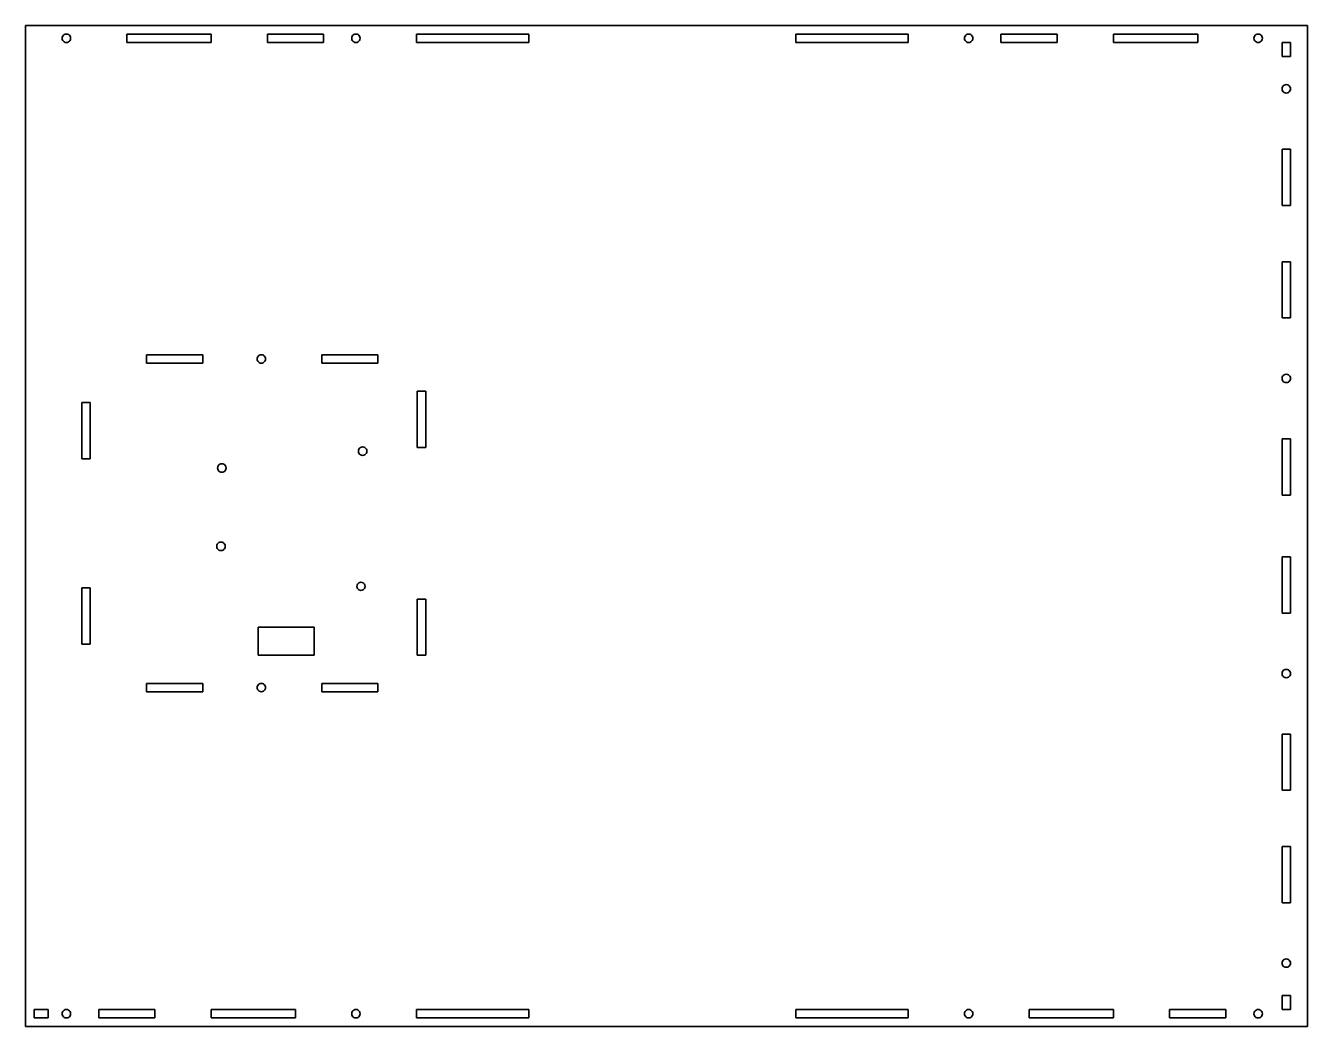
# Model space of a CAD drawing. Header units: inches. Extents: x 222 to 678, y 22 to 378.
import ezdxf

# ---------------------------------------------------------------- set-up
doc = ezdxf.new("R2010")
doc.units = ezdxf.units.IN
doc.header["$MEASUREMENT"] = 0
doc.layers.add('Laag 1', color=7, linetype='Continuous')

# ---------------------------------------------------------------- blocks, each defined once
blk = doc.blocks.new('block 3')
at = {"layer": 'Laag 1', "color": 5, "lineweight": 35, "true_color": 0x0000ff}
for points in [[(677.97, 377.85), (221.97, 377.85)], [(221.97, 377.85), (221.97, 21.85)], [(235.02, 373.74), (235.17, 374.1)], [(235.17, 374.1), (235.41, 374.41)], [(235.41, 374.41), (235.72, 374.65)], [(235.72, 374.65), (236.08, 374.8)], [(236.08, 374.8), (236.47, 374.85)], [(236.47, 374.85), (236.86, 374.8)], [(236.86, 374.8), (237.22, 374.65)], [(237.22, 374.65), (237.53, 374.41)], [(237.53, 374.41), (237.77, 374.1)], [(237.77, 374.1), (237.92, 373.74)], [(257.97, 371.85), (257.97, 374.85)], [(257.97, 374.85), (287.97, 374.85)], [(287.97, 374.85), (287.97, 371.85)], [(307.97, 371.85), (307.97, 374.85)], [(307.97, 374.85), (327.97, 374.85)], [(327.97, 374.85), (327.97, 371.85)], [(338.02, 373.74), (338.17, 374.1)], [(338.17, 374.1), (338.41, 374.41)], [(338.41, 374.41), (338.72, 374.65)], [(338.72, 374.65), (339.08, 374.8)], [(339.08, 374.8), (339.47, 374.85)], [(339.47, 374.85), (339.86, 374.8)], [(339.86, 374.8), (340.22, 374.65)], [(340.22, 374.65), (340.53, 374.41)], [(340.53, 374.41), (340.77, 374.1)], [(340.77, 374.1), (340.92, 373.74)], [(360.97, 371.85), (360.97, 374.85)], [(360.97, 374.85), (400.97, 374.85)], [(400.97, 374.85), (400.97, 371.85)], [(495.97, 374.85), (535.97, 374.85)], [(495.97, 371.85), (495.97, 374.85)], [(535.97, 374.85), (535.97, 371.85)], [(556.02, 373.74), (556.17, 374.1)], [(556.17, 374.1), (556.41, 374.41)], [(556.41, 374.41), (556.72, 374.65)], [(556.72, 374.65), (557.08, 374.8)], [(557.08, 374.8), (557.47, 374.85)], [(557.47, 374.85), (557.86, 374.8)], [(557.86, 374.8), (558.22, 374.65)], [(558.22, 374.65), (558.53, 374.41)], [(558.53, 374.41), (558.77, 374.1)], [(558.77, 374.1), (558.92, 373.74)], [(568.97, 371.85), (568.97, 374.85)], [(568.97, 374.85), (588.97, 374.85)], [(588.97, 374.85), (588.97, 371.85)], [(608.97, 371.85), (608.97, 374.85)], [(608.97, 374.85), (638.97, 374.85)], [(638.97, 374.85), (638.97, 371.85)], [(659.02, 373.74), (659.17, 374.1)], [(659.17, 374.1), (659.41, 374.41)], [(659.41, 374.41), (659.72, 374.65)], [(659.72, 374.65), (660.08, 374.8)], [(660.08, 374.8), (660.47, 374.85)], [(660.47, 374.85), (660.86, 374.8)], [(660.86, 374.8), (661.22, 374.65)], [(661.22, 374.65), (661.53, 374.41)], [(661.53, 374.41), (661.77, 374.1)], [(661.77, 374.1), (661.92, 373.74)], [(677.97, 21.85), (677.97, 377.85)], [(234.97, 373.35), (235.02, 373.74)], [(235.02, 372.96), (234.97, 373.35)], [(235.17, 372.6), (235.02, 372.96)], [(235.41, 372.29), (235.17, 372.6)], [(235.72, 372.05), (235.41, 372.29)], [(236.08, 371.9), (235.72, 372.05)], [(236.47, 371.85), (236.08, 371.9)], [(236.86, 371.9), (236.47, 371.85)], [(237.22, 372.05), (236.86, 371.9)], [(237.53, 372.29), (237.22, 372.05)], [(237.77, 372.6), (237.53, 372.29)], [(237.92, 372.96), (237.77, 372.6)], [(237.92, 373.74), (237.97, 373.35)], [(237.97, 373.35), (237.92, 372.96)], [(287.97, 371.85), (257.97, 371.85)], [(327.97, 371.85), (307.97, 371.85)], [(337.97, 373.35), (338.02, 373.74)], [(338.02, 372.96), (337.97, 373.35)], [(338.17, 372.6), (338.02, 372.96)], [(338.41, 372.29), (338.17, 372.6)], [(338.72, 372.05), (338.41, 372.29)], [(339.08, 371.9), (338.72, 372.05)], [(339.47, 371.85), (339.08, 371.9)], [(339.86, 371.9), (339.47, 371.85)], [(340.22, 372.05), (339.86, 371.9)], [(340.53, 372.29), (340.22, 372.05)], [(340.77, 372.6), (340.53, 372.29)], [(340.92, 372.96), (340.77, 372.6)], [(340.92, 373.74), (340.97, 373.35)], [(340.97, 373.35), (340.92, 372.96)], [(400.97, 371.85), (360.97, 371.85)], [(535.97, 371.85), (495.97, 371.85)], [(555.97, 373.35), (556.02, 373.74)], [(556.02, 372.96), (555.97, 373.35)], [(556.17, 372.6), (556.02, 372.96)], [(556.41, 372.29), (556.17, 372.6)], [(556.72, 372.05), (556.41, 372.29)], [(557.08, 371.9), (556.72, 372.05)], [(557.47, 371.85), (557.08, 371.9)], [(557.86, 371.9), (557.47, 371.85)], [(558.22, 372.05), (557.86, 371.9)], [(558.53, 372.29), (558.22, 372.05)], [(558.77, 372.6), (558.53, 372.29)], [(558.92, 372.96), (558.77, 372.6)], [(558.92, 373.74), (558.97, 373.35)], [(558.97, 373.35), (558.92, 372.96)], [(588.97, 371.85), (568.97, 371.85)], [(638.97, 371.85), (608.97, 371.85)], [(658.97, 373.35), (659.02, 373.74)], [(659.02, 372.96), (658.97, 373.35)], [(659.17, 372.6), (659.02, 372.96)], [(659.41, 372.29), (659.17, 372.6)], [(659.72, 372.05), (659.41, 372.29)], [(660.08, 371.9), (659.72, 372.05)], [(660.47, 371.85), (660.08, 371.9)], [(660.86, 371.9), (660.47, 371.85)], [(661.22, 372.05), (660.86, 371.9)], [(661.53, 372.29), (661.22, 372.05)], [(661.77, 372.6), (661.53, 372.29)], [(661.92, 372.96), (661.77, 372.6)], [(661.92, 373.74), (661.97, 373.35)], [(661.97, 373.35), (661.92, 372.96)], [(668.97, 366.85), (668.97, 371.85)], [(668.97, 371.85), (671.97, 371.85)], [(671.97, 371.85), (671.97, 366.85)], [(671.97, 366.85), (668.97, 366.85)], [(668.97, 355.35), (669.02, 355.74)], [(669.02, 355.74), (669.17, 356.1)], [(669.17, 356.1), (669.41, 356.41)], [(669.41, 356.41), (669.72, 356.65)], [(669.72, 356.65), (670.08, 356.8)], [(670.08, 356.8), (670.47, 356.85)], [(670.47, 356.85), (670.86, 356.8)], [(670.86, 356.8), (671.22, 356.65)], [(671.22, 356.65), (671.53, 356.41)], [(671.53, 356.41), (671.77, 356.1)], [(671.77, 356.1), (671.92, 355.74)], [(671.92, 355.74), (671.97, 355.35)], [(669.02, 354.96), (668.97, 355.35)], [(669.17, 354.6), (669.02, 354.96)], [(669.41, 354.29), (669.17, 354.6)], [(669.72, 354.05), (669.41, 354.29)], [(670.08, 353.9), (669.72, 354.05)], [(670.47, 353.85), (670.08, 353.9)], [(670.86, 353.9), (670.47, 353.85)], [(671.22, 354.05), (670.86, 353.9)], [(671.53, 354.29), (671.22, 354.05)], [(671.77, 354.6), (671.53, 354.29)], [(671.92, 354.96), (671.77, 354.6)], [(671.97, 355.35), (671.92, 354.96)], [(668.97, 313.85), (668.97, 333.85)], [(668.97, 333.85), (671.97, 333.85)], [(671.97, 333.85), (671.97, 313.85)], [(671.97, 313.85), (668.97, 313.85)], [(668.97, 273.85), (668.97, 293.85)], [(668.97, 293.85), (671.97, 293.85)], [(671.97, 293.85), (671.97, 273.85)], [(671.97, 273.85), (668.97, 273.85)], [(264.97, 260.77), (284.97, 260.77)], [(264.97, 257.77), (264.97, 260.77)], [(284.97, 260.77), (284.97, 257.77)], [(304.37, 259.66), (304.52, 260.02)], [(304.52, 260.02), (304.76, 260.33)], [(304.76, 260.33), (305.07, 260.57)], [(305.07, 260.57), (305.43, 260.72)], [(305.43, 260.72), (305.82, 260.77)], [(305.82, 260.77), (306.21, 260.72)], [(306.21, 260.72), (306.57, 260.57)], [(306.57, 260.57), (306.88, 260.33)], [(306.88, 260.33), (307.12, 260.02)], [(307.12, 260.02), (307.27, 259.66)], [(327.32, 257.77), (327.32, 260.77)], [(327.32, 260.77), (347.32, 260.77)], [(347.32, 260.77), (347.32, 257.77)], [(284.97, 257.77), (264.97, 257.77)], [(304.32, 259.27), (304.37, 259.66)], [(304.37, 258.89), (304.32, 259.27)], [(304.52, 258.52), (304.37, 258.89)], [(304.76, 258.21), (304.52, 258.52)], [(305.07, 257.97), (304.76, 258.21)], [(305.43, 257.82), (305.07, 257.97)], [(305.82, 257.77), (305.43, 257.82)], [(306.21, 257.82), (305.82, 257.77)], [(306.57, 257.97), (306.21, 257.82)], [(306.88, 258.21), (306.57, 257.97)], [(307.12, 258.52), (306.88, 258.21)], [(307.27, 258.89), (307.12, 258.52)], [(307.27, 259.66), (307.32, 259.27)], [(307.32, 259.27), (307.27, 258.89)], [(347.32, 257.77), (327.32, 257.77)], [(668.97, 252.35), (669.02, 252.74)], [(669.02, 251.96), (668.97, 252.35)], [(669.02, 252.74), (669.17, 253.1)], [(669.17, 251.6), (669.02, 251.96)], [(669.17, 253.1), (669.41, 253.41)], [(669.41, 251.29), (669.17, 251.6)], [(669.41, 253.41), (669.72, 253.65)], [(669.72, 251.05), (669.41, 251.29)], [(669.72, 253.65), (670.08, 253.8)], [(670.08, 250.9), (669.72, 251.05)], [(670.08, 253.8), (670.47, 253.85)], [(670.47, 250.85), (670.08, 250.9)], [(670.47, 253.85), (670.86, 253.8)], [(670.86, 250.9), (670.47, 250.85)], [(670.86, 253.8), (671.22, 253.65)], [(671.22, 251.05), (670.86, 250.9)], [(671.22, 253.65), (671.53, 253.41)], [(671.53, 251.29), (671.22, 251.05)], [(671.53, 253.41), (671.77, 253.1)], [(671.77, 251.6), (671.53, 251.29)], [(671.77, 253.1), (671.92, 252.74)], [(671.92, 251.96), (671.77, 251.6)], [(671.92, 252.74), (671.97, 252.35)], [(671.97, 252.35), (671.92, 251.96)], [(361.32, 227.77), (361.32, 247.77)], [(361.32, 247.77), (364.32, 247.77)], [(364.32, 247.77), (364.32, 227.77)], [(241.97, 223.77), (241.97, 243.77)], [(241.97, 243.77), (244.97, 243.77)], [(244.97, 243.77), (244.97, 223.77)], [(668.97, 230.85), (671.97, 230.85)], [(668.97, 210.85), (668.97, 230.85)], [(671.97, 230.85), (671.97, 210.85)], [(244.97, 223.77), (241.97, 223.77)], [(340.36, 226.48), (340.41, 226.87)], [(340.41, 226.09), (340.36, 226.48)], [(340.41, 226.87), (340.56, 227.23)], [(340.56, 225.72), (340.41, 226.09)], [(340.56, 227.23), (340.8, 227.55)], [(340.8, 225.41), (340.56, 225.72)], [(340.8, 227.55), (341.11, 227.79)], [(341.11, 225.17), (340.8, 225.41)], [(341.11, 227.79), (341.48, 227.94)], [(341.48, 225.02), (341.11, 225.17)], [(341.48, 227.94), (341.87, 227.99)], [(341.87, 224.97), (341.48, 225.02)], [(341.87, 227.99), (342.26, 227.94)], [(342.26, 225.02), (341.87, 224.97)], [(342.26, 227.94), (342.62, 227.79)], [(342.62, 225.17), (342.26, 225.02)], [(342.62, 227.79), (342.94, 227.55)], [(342.94, 225.41), (342.62, 225.17)], [(342.94, 227.55), (343.18, 227.23)], [(343.18, 225.72), (342.94, 225.41)], [(343.18, 227.23), (343.33, 226.87)], [(343.33, 226.09), (343.18, 225.72)], [(343.33, 226.87), (343.38, 226.48)], [(343.38, 226.48), (343.33, 226.09)], [(364.32, 227.77), (361.32, 227.77)], [(290.26, 220.48), (290.31, 220.87)], [(290.31, 220.09), (290.26, 220.48)], [(290.31, 220.87), (290.46, 221.23)], [(290.46, 219.72), (290.31, 220.09)], [(290.46, 221.23), (290.7, 221.55)], [(290.7, 219.41), (290.46, 219.72)], [(290.7, 221.55), (291.01, 221.79)], [(291.01, 219.17), (290.7, 219.41)], [(291.01, 221.79), (291.38, 221.94)], [(291.38, 219.02), (291.01, 219.17)], [(291.38, 221.94), (291.77, 221.99)], [(291.77, 218.97), (291.38, 219.02)], [(291.77, 221.99), (292.16, 221.94)], [(292.16, 219.02), (291.77, 218.97)], [(292.16, 221.94), (292.52, 221.79)], [(292.52, 219.17), (292.16, 219.02)], [(292.52, 221.79), (292.84, 221.55)], [(292.84, 219.41), (292.52, 219.17)], [(292.84, 221.55), (293.08, 221.23)], [(293.08, 219.72), (292.84, 219.41)], [(293.08, 221.23), (293.23, 220.87)], [(293.23, 220.09), (293.08, 219.72)], [(293.23, 220.87), (293.28, 220.48)], [(293.28, 220.48), (293.23, 220.09)], [(671.97, 210.85), (668.97, 210.85)], [(289.96, 192.61), (290.01, 193)], [(290.01, 192.22), (289.96, 192.61)], [(290.01, 193), (290.16, 193.37)], [(290.16, 191.86), (290.01, 192.22)], [(290.16, 193.37), (290.4, 193.68)], [(290.4, 191.55), (290.16, 191.86)], [(290.4, 193.68), (290.71, 193.92)], [(290.71, 191.31), (290.4, 191.55)], [(290.71, 193.92), (291.08, 194.07)], [(291.08, 194.07), (291.47, 194.12)], [(291.47, 194.12), (291.86, 194.07)], [(291.86, 194.07), (292.22, 193.92)], [(292.22, 193.92), (292.54, 193.68)], [(292.54, 191.55), (292.22, 191.31)], [(292.54, 193.68), (292.78, 193.37)], [(292.78, 191.86), (292.54, 191.55)], [(292.78, 193.37), (292.93, 193)], [(292.93, 192.22), (292.78, 191.86)], [(292.93, 193), (292.98, 192.61)], [(292.98, 192.61), (292.93, 192.22)], [(291.08, 191.15), (290.71, 191.31)], [(291.47, 191.1), (291.08, 191.15)], [(291.86, 191.15), (291.47, 191.1)], [(292.22, 191.31), (291.86, 191.15)], [(668.97, 188.85), (671.97, 188.85)], [(668.97, 168.85), (668.97, 188.85)], [(671.97, 188.85), (671.97, 168.85)], [(241.97, 157.87), (241.97, 177.87)], [(241.97, 177.87), (244.97, 177.87)], [(244.97, 177.87), (244.97, 157.87)], [(339.81, 178.38), (339.86, 178.76)], [(339.86, 178), (339.81, 178.38)], [(339.86, 178.76), (340, 179.11)], [(340, 177.65), (339.86, 178)], [(340, 179.11), (340.24, 179.41)], [(340.24, 179.41), (340.54, 179.64)], [(340.54, 179.64), (340.89, 179.79)], [(340.89, 179.79), (341.27, 179.84)], [(341.27, 179.84), (341.65, 179.79)], [(341.65, 179.79), (342, 179.64)], [(342, 179.64), (342.3, 179.41)], [(342.3, 179.41), (342.53, 179.11)], [(342.53, 179.11), (342.68, 178.76)], [(342.68, 178), (342.53, 177.65)], [(342.68, 178.76), (342.73, 178.38)], [(342.73, 178.38), (342.68, 178)], [(340.24, 177.35), (340, 177.65)], [(340.54, 177.12), (340.24, 177.35)], [(340.89, 176.97), (340.54, 177.12)], [(341.27, 176.92), (340.89, 176.97)], [(341.65, 176.97), (341.27, 176.92)], [(342, 177.12), (341.65, 176.97)], [(342.3, 177.35), (342, 177.12)], [(342.53, 177.65), (342.3, 177.35)], [(361.32, 153.87), (361.32, 173.87)], [(361.32, 173.87), (364.32, 173.87)], [(364.32, 173.87), (364.32, 153.87)], [(671.97, 168.85), (668.97, 168.85)], [(304.64, 153.87), (304.64, 163.87)], [(304.64, 163.87), (324.64, 163.87)], [(324.64, 163.87), (324.64, 153.87)], [(244.97, 157.87), (241.97, 157.87)], [(324.64, 153.87), (304.64, 153.87)], [(364.32, 153.87), (361.32, 153.87)], [(668.97, 147.35), (669.02, 147.74)], [(669.02, 146.96), (668.97, 147.35)], [(669.02, 147.74), (669.17, 148.1)], [(669.17, 146.6), (669.02, 146.96)], [(669.17, 148.1), (669.41, 148.41)], [(669.41, 146.29), (669.17, 146.6)], [(669.41, 148.41), (669.72, 148.65)], [(669.72, 146.05), (669.41, 146.29)], [(669.72, 148.65), (670.08, 148.8)], [(670.08, 145.9), (669.72, 146.05)], [(670.08, 148.8), (670.47, 148.85)], [(670.47, 148.85), (670.86, 148.8)], [(670.86, 148.8), (671.22, 148.65)], [(671.22, 146.05), (670.86, 145.9)], [(671.22, 148.65), (671.53, 148.41)], [(671.53, 146.29), (671.22, 146.05)], [(671.53, 148.41), (671.77, 148.1)], [(671.77, 146.6), (671.53, 146.29)], [(671.77, 148.1), (671.92, 147.74)], [(671.92, 146.96), (671.77, 146.6)], [(671.92, 147.74), (671.97, 147.35)], [(671.97, 147.35), (671.92, 146.96)], [(264.97, 143.87), (284.97, 143.87)], [(264.97, 140.87), (264.97, 143.87)], [(284.97, 143.87), (284.97, 140.87)], [(304.32, 142.37), (304.37, 142.76)], [(304.37, 141.99), (304.32, 142.37)], [(304.37, 142.76), (304.52, 143.12)], [(304.52, 141.62), (304.37, 141.99)], [(304.52, 143.12), (304.76, 143.43)], [(304.76, 141.31), (304.52, 141.62)], [(304.76, 143.43), (305.07, 143.67)], [(305.07, 143.67), (305.43, 143.82)], [(305.43, 143.82), (305.82, 143.87)], [(305.82, 143.87), (306.21, 143.82)], [(306.21, 143.82), (306.57, 143.67)], [(306.57, 143.67), (306.88, 143.43)], [(306.88, 143.43), (307.12, 143.12)], [(307.12, 141.62), (306.88, 141.31)], [(307.12, 143.12), (307.27, 142.76)], [(307.27, 141.99), (307.12, 141.62)], [(307.27, 142.76), (307.32, 142.37)], [(307.32, 142.37), (307.27, 141.99)], [(327.32, 140.87), (327.32, 143.87)], [(327.32, 143.87), (347.32, 143.87)], [(347.32, 143.87), (347.32, 140.87)], [(670.47, 145.85), (670.08, 145.9)], [(670.86, 145.9), (670.47, 145.85)], [(284.97, 140.87), (264.97, 140.87)], [(305.07, 141.07), (304.76, 141.31)], [(305.43, 140.92), (305.07, 141.07)], [(305.82, 140.87), (305.43, 140.92)], [(306.21, 140.92), (305.82, 140.87)], [(306.57, 141.07), (306.21, 140.92)], [(306.88, 141.31), (306.57, 141.07)], [(347.32, 140.87), (327.32, 140.87)], [(668.97, 125.85), (671.97, 125.85)], [(668.97, 105.85), (668.97, 125.85)], [(671.97, 125.85), (671.97, 105.85)], [(671.97, 105.85), (668.97, 105.85)], [(668.97, 85.85), (671.97, 85.85)], [(668.97, 65.85), (668.97, 85.85)], [(671.97, 85.85), (671.97, 65.85)], [(671.97, 65.85), (668.97, 65.85)], [(669.41, 45.41), (669.72, 45.65)], [(669.72, 45.65), (670.08, 45.8)], [(670.08, 45.8), (670.47, 45.85)], [(670.47, 45.85), (670.86, 45.8)], [(670.86, 45.8), (671.22, 45.65)], [(671.22, 45.65), (671.53, 45.41)], [(668.97, 44.35), (669.02, 44.74)], [(669.02, 43.96), (668.97, 44.35)], [(669.02, 44.74), (669.17, 45.1)], [(669.17, 43.6), (669.02, 43.96)], [(669.17, 45.1), (669.41, 45.41)], [(669.41, 43.29), (669.17, 43.6)], [(669.72, 43.05), (669.41, 43.29)], [(670.08, 42.9), (669.72, 43.05)], [(670.47, 42.85), (670.08, 42.9)], [(670.86, 42.9), (670.47, 42.85)], [(671.22, 43.05), (670.86, 42.9)], [(671.53, 43.29), (671.22, 43.05)], [(671.53, 45.41), (671.77, 45.1)], [(671.77, 43.6), (671.53, 43.29)], [(671.77, 45.1), (671.92, 44.74)], [(671.92, 43.96), (671.77, 43.6)], [(671.92, 44.74), (671.97, 44.35)], [(671.97, 44.35), (671.92, 43.96)], [(668.97, 32.85), (671.97, 32.85)], [(668.97, 27.85), (668.97, 32.85)], [(671.97, 32.85), (671.97, 27.85)], [(224.97, 24.85), (224.97, 27.85)], [(224.97, 27.85), (229.97, 27.85)], [(229.97, 27.85), (229.97, 24.85)], [(235.17, 27.1), (235.41, 27.41)], [(235.41, 27.41), (235.72, 27.65)], [(235.72, 27.65), (236.08, 27.8)], [(236.08, 27.8), (236.47, 27.85)], [(236.47, 27.85), (236.86, 27.8)], [(236.86, 27.8), (237.22, 27.65)], [(237.22, 27.65), (237.53, 27.41)], [(237.53, 27.41), (237.77, 27.1)], [(247.97, 24.85), (247.97, 27.85)], [(247.97, 27.85), (267.97, 27.85)], [(267.97, 27.85), (267.97, 24.85)], [(287.97, 24.85), (287.97, 27.85)], [(287.97, 27.85), (317.97, 27.85)], [(317.97, 27.85), (317.97, 24.85)], [(338.17, 27.1), (338.41, 27.41)], [(338.41, 27.41), (338.72, 27.65)], [(338.72, 27.65), (339.08, 27.8)], [(339.08, 27.8), (339.47, 27.85)], [(339.47, 27.85), (339.86, 27.8)], [(339.86, 27.8), (340.22, 27.65)], [(340.22, 27.65), (340.53, 27.41)], [(340.53, 27.41), (340.77, 27.1)], [(360.97, 27.85), (400.97, 27.85)], [(360.97, 24.85), (360.97, 27.85)], [(400.97, 27.85), (400.97, 24.85)], [(495.97, 24.85), (495.97, 27.85)], [(495.97, 27.85), (535.97, 27.85)], [(535.97, 27.85), (535.97, 24.85)], [(556.17, 27.1), (556.41, 27.41)], [(556.41, 27.41), (556.72, 27.65)], [(556.72, 27.65), (557.08, 27.8)], [(557.08, 27.8), (557.47, 27.85)], [(557.47, 27.85), (557.86, 27.8)], [(557.86, 27.8), (558.22, 27.65)], [(558.22, 27.65), (558.53, 27.41)], [(558.53, 27.41), (558.77, 27.1)], [(578.97, 24.85), (578.97, 27.85)], [(578.97, 27.85), (608.97, 27.85)], [(608.97, 27.85), (608.97, 24.85)], [(628.97, 24.85), (628.97, 27.85)], [(628.97, 27.85), (648.97, 27.85)], [(648.97, 27.85), (648.97, 24.85)], [(659.17, 27.1), (659.41, 27.41)], [(659.41, 27.41), (659.72, 27.65)], [(659.72, 27.65), (660.08, 27.8)], [(660.08, 27.8), (660.47, 27.85)], [(660.47, 27.85), (660.86, 27.8)], [(660.86, 27.8), (661.22, 27.65)], [(661.22, 27.65), (661.53, 27.41)], [(661.53, 27.41), (661.77, 27.1)], [(671.97, 27.85), (668.97, 27.85)], [(229.97, 24.85), (224.97, 24.85)], [(234.97, 26.35), (235.02, 26.74)], [(235.02, 25.96), (234.97, 26.35)], [(235.02, 26.74), (235.17, 27.1)], [(235.17, 25.6), (235.02, 25.96)], [(235.41, 25.29), (235.17, 25.6)], [(235.72, 25.05), (235.41, 25.29)], [(236.08, 24.9), (235.72, 25.05)], [(236.47, 24.85), (236.08, 24.9)], [(236.86, 24.9), (236.47, 24.85)], [(237.22, 25.05), (236.86, 24.9)], [(237.53, 25.29), (237.22, 25.05)], [(237.77, 25.6), (237.53, 25.29)], [(237.77, 27.1), (237.92, 26.74)], [(237.92, 25.96), (237.77, 25.6)], [(237.92, 26.74), (237.97, 26.35)], [(237.97, 26.35), (237.92, 25.96)], [(267.97, 24.85), (247.97, 24.85)], [(317.97, 24.85), (287.97, 24.85)], [(337.97, 26.35), (338.02, 26.74)], [(338.02, 25.96), (337.97, 26.35)], [(338.02, 26.74), (338.17, 27.1)], [(338.17, 25.6), (338.02, 25.96)], [(338.41, 25.29), (338.17, 25.6)], [(338.72, 25.05), (338.41, 25.29)], [(339.08, 24.9), (338.72, 25.05)], [(339.47, 24.85), (339.08, 24.9)], [(339.86, 24.9), (339.47, 24.85)], [(340.22, 25.05), (339.86, 24.9)], [(340.53, 25.29), (340.22, 25.05)], [(340.77, 25.6), (340.53, 25.29)], [(340.77, 27.1), (340.92, 26.74)], [(340.92, 25.96), (340.77, 25.6)], [(340.92, 26.74), (340.97, 26.35)], [(340.97, 26.35), (340.92, 25.96)], [(400.97, 24.85), (360.97, 24.85)], [(535.97, 24.85), (495.97, 24.85)], [(555.97, 26.35), (556.02, 26.74)], [(556.02, 25.96), (555.97, 26.35)], [(556.02, 26.74), (556.17, 27.1)], [(556.17, 25.6), (556.02, 25.96)], [(556.41, 25.29), (556.17, 25.6)], [(556.72, 25.05), (556.41, 25.29)], [(557.08, 24.9), (556.72, 25.05)], [(557.47, 24.85), (557.08, 24.9)], [(557.86, 24.9), (557.47, 24.85)], [(558.22, 25.05), (557.86, 24.9)], [(558.53, 25.29), (558.22, 25.05)], [(558.77, 25.6), (558.53, 25.29)], [(558.77, 27.1), (558.92, 26.74)], [(558.92, 25.96), (558.77, 25.6)], [(558.92, 26.74), (558.97, 26.35)], [(558.97, 26.35), (558.92, 25.96)], [(608.97, 24.85), (578.97, 24.85)], [(648.97, 24.85), (628.97, 24.85)], [(658.97, 26.35), (659.02, 26.74)], [(659.02, 25.96), (658.97, 26.35)], [(659.02, 26.74), (659.17, 27.1)], [(659.17, 25.6), (659.02, 25.96)], [(659.41, 25.29), (659.17, 25.6)], [(659.72, 25.05), (659.41, 25.29)], [(660.08, 24.9), (659.72, 25.05)], [(660.47, 24.85), (660.08, 24.9)], [(660.86, 24.9), (660.47, 24.85)], [(661.22, 25.05), (660.86, 24.9)], [(661.53, 25.29), (661.22, 25.05)], [(661.77, 25.6), (661.53, 25.29)], [(661.77, 27.1), (661.92, 26.74)], [(661.92, 25.96), (661.77, 25.6)], [(661.92, 26.74), (661.97, 26.35)], [(661.97, 26.35), (661.92, 25.96)], [(221.97, 21.85), (677.97, 21.85)]]:
    blk.add_lwpolyline(points, dxfattribs=at)

msp = doc.modelspace()

# ---------------------------------------------------------------- block references
at = {"layer": 'Laag 1'}
msp.add_blockref('block 3', (0, 0), dxfattribs=at)

doc.saveas('drawing.dxf')
